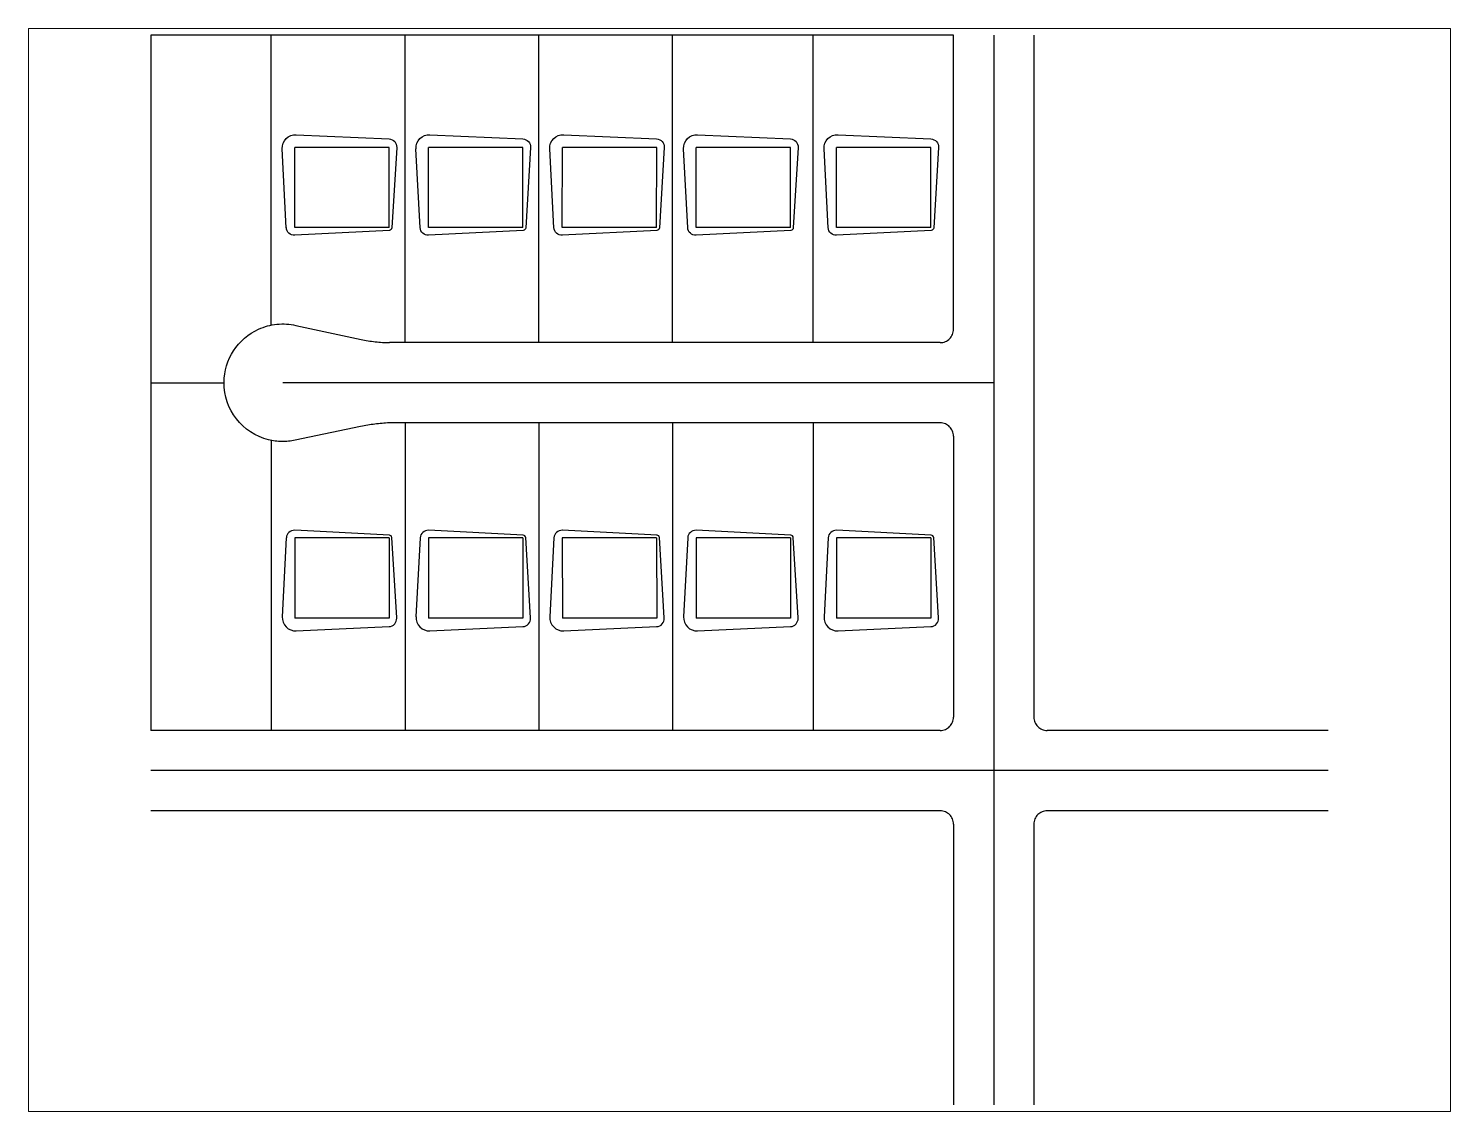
# Paper-space layout 'Layout1' of a CAD drawing. Header units: feet. Extents: x 1.05 to 9.45, y 0.8 to 7.2.
# The model-space entities are those that its viewports show. They can reach past a viewport. Long polylines and large blocks are cut down to what shows.
import ezdxf

# ---------------------------------------------------------------- set-up
doc = ezdxf.new("R2010")
doc.units = ezdxf.units.FT
doc.header["$LTSCALE"] = 20
doc.header["$MEASUREMENT"] = 0
doc.linetypes.add('CENTER', pattern=[2, 1.25, -0.25, 0.25, -0.25])
doc.linetypes.add('PHANTOM2', pattern=[1.25, 0.625, -0.125, 0.125, -0.125, 0.125, -0.125])
for name, color, linetype in [('Building Foundations', 5, 'Continuous'), ('Centerline', 1, 'CENTER'), ('Property Line', 6, 'PHANTOM2'), ('Right of Way', 1, 'PHANTOM2')]:
    doc.layers.add(name, color=color, linetype=linetype)

# ---------------------------------------------------------------- blocks, each defined once
blk = doc.blocks.new('pads')
at = {"layer": 'Building Foundations'}
for p, q in [((71.1, 61.7), (0.3, 65.7)), ((-6, 60.1), (-9.4, 1.1)), ((0.3, 60), (0, 0)), ((70.8, 59.6), (0.3, 60)), ((70.8, 59.6), (70.5, -0.4)), ((76.2, -0.3), (72.9, 59.8)), ((70.5, -0.4), (0, 0)), ((1, -9.5), (70.4, -6.7))]:
    blk.add_line(p, q, dxfattribs=at)
for centre, radius, start, end in [((0, 59.7), 6, 86.772, 176.6758), ((70.9, 59.7), 2, 3.0551, 86.772), ((0.6, 0.5), 10, 176.6758, 272.3359), ((70.2, -0.7), 6, 272.3359, 3.0551)]:
    blk.add_arc(centre, radius, start, end, dxfattribs=at)

msp = doc.modelspace()

# ---------------------------------------------------------------- linework, layer by layer
at = {"layer": 'Centerline'}
for p, q in [((630, 800), (630, 0)), ((630, 540), (98.7, 540)), ((880, 250), (0, 250))]:
    msp.add_line(p, q, dxfattribs=at)
at = {"layer": 'Property Line'}
for p, q in [((90, 583.1), (90, 800)), ((190, 570), (190, 800)), ((290, 570), (290, 800)), ((390, 570), (390, 800)), ((495, 570), (495, 800)), ((0, 540), (54.7, 540)), ((190, 510), (190, 280)), ((290, 510), (290, 280)), ((390, 510), (390, 280)), ((495, 510), (495, 280)), ((90, 496.9), (90, 280))]:
    msp.add_line(p, q, dxfattribs=at)
at = {"layer": 'Right of Way'}
for p, q in [((600, 800), (0, 800)), ((0, 800), (0, 280)), ((600, 580), (600, 800)), ((660, 800), (660, 290)), ((590, 570), (178.5, 570)), ((590, 510), (178.2, 510)), ((600, 500), (600, 290)), ((590, 280), (0, 280)), ((880, 280), (670, 280)), ((590, 220), (0, 220)), ((880, 220), (670, 220)), ((600, 210), (600, 0)), ((660, 210), (660, 0))]:
    msp.add_line(p, q, dxfattribs=at)
at = {"layer": 'Right of Way', "flags": 128}
msp.add_lwpolyline([(178.2, 510, 0.0338), (156.8, 507.4), (107.9, 497, -0.114415), (88, 497.3, -0.345414), (54.7, 540.2, -0.292831), (80.6, 580.1, -0.163059), (108.4, 582.9), (157.2, 572.4)], format="xyb", dxfattribs=at)
at = {"layer": 'Right of Way'}
for centre, radius, start, end in [((590, 580), 10, 270, 0), ((179, 670), 100, 257.3576, 269.6886), ((590, 500), 10, 0, 90), ((590, 290), 10, 270, 0), ((670, 290), 10, 180, 270), ((590, 210), 10, 0, 90), ((670, 210), 10, 90, 180)]:
    msp.add_arc(centre, radius, start, end, dxfattribs=at)

# ---------------------------------------------------------------- block references
at = {"layer": 'Building Foundations', "xscale": -1, "rotation": 179.6886111388865}
for p in [(107.6, 716), (207.6, 716), (307.6, 716), (407.6, 716), (512.6, 716)]:
    msp.add_blockref('pads', p, dxfattribs=at)
at = {"layer": 'Building Foundations', "rotation": 0.311388861113576}
for p in [(107.6, 364), (207.6, 364), (307.6, 364), (407.6, 364), (512.6, 364)]:
    msp.add_blockref('pads', p, dxfattribs=at)

psp = doc.layouts.get("Layout1")

# ---------------------------------------------------------------- viewports
at = {"layer": '0'}
psp.add_viewport(center=(5.25, 4), size=(8.4, 6.4), view_center_point=(440, 400), view_height=809.876543, dxfattribs=at)

doc.saveas('drawing.dxf')
